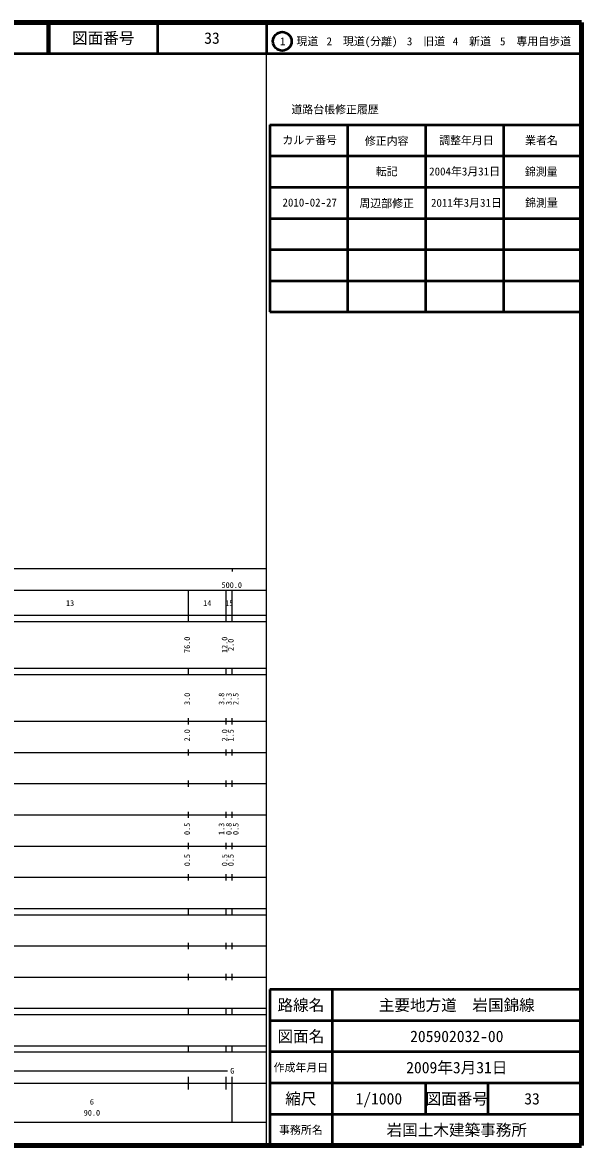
# Model space of a CAD drawing. Units: millimetres on the paper, enlarged 1000 times. Extents: x 40000 to 680000, y 20000 to 380000.
# Drawn here: x 500728 to 680000, y 20000 to 380000 of the extents above; entities that cross this region are included whole.
import ezdxf
from ezdxf.enums import TextEntityAlignment as Align

# ---------------------------------------------------------------- set-up
doc = ezdxf.new("R2010")
doc.units = ezdxf.units.MM
doc.header["$LTSCALE"] = 1000
for name, color, linetype, lineweight in [('M-TTL', 2, 'Continuous', 140), ('M-TTL-BAND', 7, 'Continuous', 25), ('M-TTL-FRAM', 2, 'Continuous', 50), ('M-TTL-LINE', 7, 'Continuous', 50)]:
    doc.layers.add(name, color=color, linetype=linetype, lineweight=lineweight)
doc.layers.add('M-TTL-TXT', color=7, linetype='Continuous')
doc.styles.add('ＭＳ ゴシック', font='')
doc.styles.get('ＭＳ ゴシック').set_extended_font_data('MS Gothic')

msp = doc.modelspace()

# ---------------------------------------------------------------- linework, layer by layer
at = {"layer": 'M-TTL'}
for p, q in [((680000, 380000), (40000, 380000)), ((680000, 20000), (680000, 380000)), ((40000, 20000), (680000, 20000))]:
    msp.add_line(p, q, dxfattribs=at)
at = {"layer": 'M-TTL-BAND'}
for p, q in [((579000, 20000), (579000, 370000)), ((40000, 205000), (579000, 205000)), ((568000, 205000), (568000, 204000)), ((68000, 198000), (579000, 198000)), ((554000, 188000), (554000, 198000)), ((566000, 188000), (566000, 198000)), ((568000, 188000), (568000, 198000)), ((40000, 190000), (579000, 190000)), ((40000, 188000), (579000, 188000)), ((40000, 173000), (579000, 173000)), ((554000, 171000), (554000, 173000)), ((566000, 171000), (566000, 173000)), ((568000, 171000), (568000, 173000)), ((40000, 171000), (579000, 171000)), ((40000, 156000), (579000, 156000)), ((554000, 155000), (554000, 157000)), ((566000, 155000), (566000, 157000)), ((568000, 155000), (568000, 157000)), ((46000, 146000), (579000, 146000)), ((554000, 145000), (554000, 147000)), ((566000, 145000), (566000, 147000)), ((568000, 145000), (568000, 147000)), ((554000, 135000), (554000, 137000)), ((566000, 135000), (566000, 137000)), ((568000, 135000), (568000, 137000)), ((52000, 136000), (579000, 136000)), ((46000, 126000), (579000, 126000)), ((554000, 125000), (554000, 127000)), ((566000, 125000), (566000, 127000)), ((568000, 125000), (568000, 127000)), ((52000, 116000), (579000, 116000)), ((554000, 115000), (554000, 117000)), ((566000, 115000), (566000, 117000)), ((568000, 115000), (568000, 117000)), ((46000, 106000), (579000, 106000)), ((554000, 105000), (554000, 107000)), ((566000, 105000), (566000, 107000)), ((568000, 105000), (568000, 107000)), ((40000, 96000), (579000, 96000)), ((40000, 94000), (579000, 94000)), ((554000, 94000), (554000, 96000)), ((566000, 94000), (566000, 96000)), ((568000, 94000), (568000, 96000)), ((49000, 84000), (579000, 84000)), ((554000, 83000), (554000, 85000)), ((566000, 83000), (566000, 85000)), ((568000, 83000), (568000, 85000)), ((40000, 74000), (579000, 74000)), ((554000, 73000), (554000, 75000)), ((566000, 73000), (566000, 75000)), ((568000, 73000), (568000, 75000)), ((40000, 64000), (579000, 64000)), ((40000, 62000), (579000, 62000)), ((554000, 62000), (554000, 64000)), ((566000, 62000), (566000, 64000)), ((568000, 62000), (568000, 64000)), ((40000, 52000), (579000, 52000)), ((554000, 50000), (554000, 52000)), ((566000, 50000), (566000, 52000)), ((568000, 50000), (568000, 52000)), ((40000, 50000), (579000, 50000)), ((484000, 44000), (566500, 44000)), ((40000, 40000), (579000, 40000)), ((554000, 38000), (554000, 42000)), ((566000, 38000), (566000, 42000)), ((568000, 27500), (568000, 42000)), ((68000, 27500), (579000, 27500))]:
    msp.add_line(p, q, dxfattribs=at)
at = {"layer": 'M-TTL-FRAM'}
for p, q in [((580000, 347197), (580000, 287197)), ((580000, 347197), (680000, 347197)), ((580000, 287197), (680000, 287197)), ((680000, 70000), (580000, 70000)), ((580000, 70000), (580000, 20000))]:
    msp.add_line(p, q, dxfattribs=at)
at = {"layer": 'M-TTL-LINE'}
for p, q in [((508747, 380000), (508747, 370000)), ((509247, 380000), (509247, 370000)), ((543997, 380000), (543997, 370000)), ((579000, 380000), (579000, 370000)), ((40000, 370000), (680000, 370000)), ((605000, 347197), (605000, 287197)), ((630000, 347197), (630000, 287197)), ((655000, 347197), (655000, 287197)), ((580000, 337197), (680000, 337197)), ((580000, 327197), (680000, 327197)), ((580000, 317197), (680000, 317197)), ((580000, 307197), (680000, 307197)), ((580000, 297197), (680000, 297197)), ((600000, 70000), (600000, 20000)), ((680000, 60000), (580000, 60000)), ((680000, 50000), (580000, 50000)), ((680000, 40000), (580000, 40000)), ((630000, 40000), (630000, 30000)), ((650000, 40000), (650000, 30000)), ((680000, 30000), (580000, 30000))]:
    msp.add_line(p, q, dxfattribs=at)
msp.add_circle((584031, 373958), 3000, dxfattribs=at)

# ---------------------------------------------------------------- texts
at = {"layer": 'M-TTL-BAND', "style": 'ＭＳ ゴシック'}
for s, p in [('500.0', (567844, 198195)), ('13', (516000, 192405)), ('14', (560000, 192405)), ('15', (567000, 192405)), ('G', (568000, 42500)), ('6', (523000, 32523)), ('90.0', (523000, 29033))]:
    msp.add_text(s, height=1833, dxfattribs=at).set_placement(p, align=Align.BOTTOM_CENTER)
for s, p in [('76.0', (555000, 180500)), ('12.0', (567000, 180500)), ('2.0', (569000, 180500)), ('3.0', (555000, 163174)), ('3.8', (566000, 163174)), ('3.3', (568370, 163174)), ('2.5', (570544, 163174)), ('2.0', (555000, 151500)), ('2.0', (567000, 151500)), ('1.5', (569000, 151500)), ('0.5', (555000, 121500)), ('1.3', (566000, 121500)), ('0.8', (568370, 121500)), ('0.5', (570544, 121500)), ('0.5', (555000, 111500)), ('0.5', (567000, 111500)), ('0.5', (569000, 111500))]:
    msp.add_text(s, height=1833, rotation=90, dxfattribs=at).set_placement(p, align=Align.BOTTOM_CENTER)
at = {"layer": 'M-TTL-TXT', "style": 'ＭＳ ゴシック'}
for s, height, p in [('図面番号', 3666, (526622, 375000)), ('33', 3666, (561497, 375000)), ('1\u3000現道', 2566, (589448, 373958)), ('2\u3000現道(分離)', 2566, (609619, 373958)), ('3\u3000旧道', 2566, (630121, 373958)), ('4\u3000新道', 2566, (644824, 373958)), ('5\u3000専用自歩道', 2566, (665228, 373958)), ('道路台帳修正履歴', 2566, (600968, 352113)), ('カルテ番号', 2566, (592839, 342277)), ('修正内容', 2566, (617509, 342023)), ('調整年月日', 2566, (643089, 342197)), ('業者名', 2566, (667134, 342197)), ('転記', 2566, (617500, 332245)), ('2004年3月31日', 2566, (642500, 332245)), ('錦測量', 2566, (667077, 332189)), ('2010-02-27', 2566, (592839, 322277)), ('周辺部修正', 2566, (617509, 322023)), ('2011年3月31日', 2566, (643089, 322197)), ('錦測量', 2566, (667134, 322197)), ('路線名', 3666, (590000, 65000)), ('路線名', 3666, (590000, 65000)), ('主要地方道\u3000岩国錦線', 3666, (640000, 65000)), ('図面名', 3666, (590000, 55000)), ('図面名', 3666, (590000, 55000)), ('205902032-00', 3666, (640000, 55000)), ('2009年3月31日', 3666, (640000, 45000)), ('作成年月日', 2566, (590000, 45000)), ('作成年月日', 2566, (590000, 45000)), ('縮尺', 3666, (590000, 35000)), ('縮尺', 3666, (590000, 35000)), ('1/1000', 3666, (615000, 35000)), ('図面番号', 3666, (640000, 35000)), ('図面番号', 3666, (640000, 35000)), ('33', 3666, (664125, 35000)), ('事務所名', 2566, (590000, 25000)), ('事務所名', 2566, (590000, 25000)), ('岩国土木建築事務所', 3666, (640000, 25000))]:
    msp.add_text(s, height=height, dxfattribs=at).set_placement(p, align=Align.MIDDLE_CENTER)

doc.saveas('drawing.dxf')
